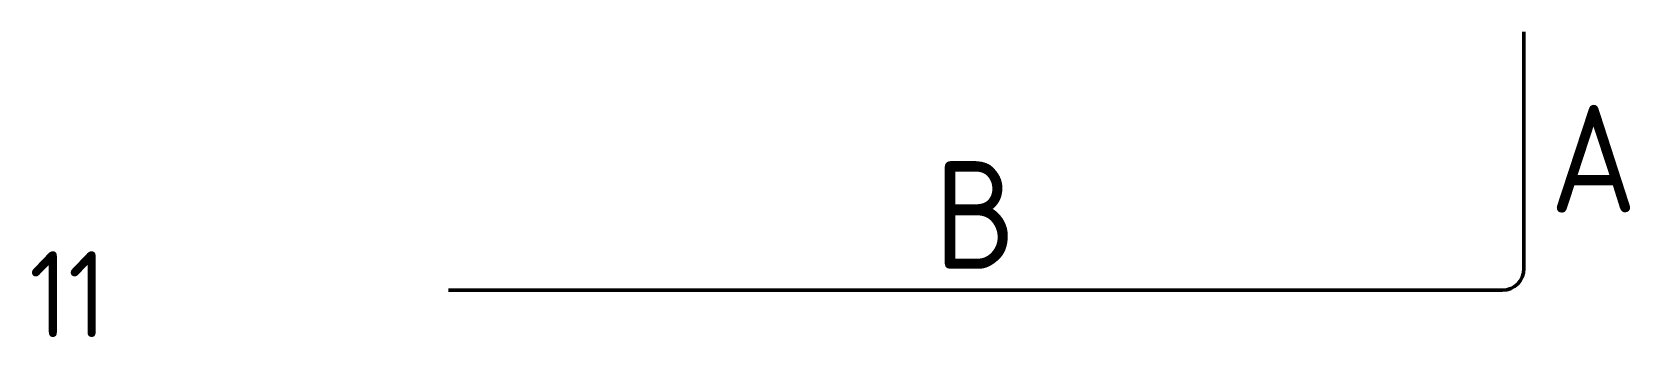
# Model space of a CAD drawing. Extents: x 234218 to 234590, y -39990 to -39919.
import ezdxf
from ezdxf.enums import TextEntityAlignment as Align

# ---------------------------------------------------------------- set-up
doc = ezdxf.new("R2010")
doc.units = 0
doc.layers.add('posedit.mtr.bar', color=7, linetype='Continuous', lineweight=50)
doc.layers.add('posedit.mtr.hidden', color=144, linetype='Continuous', plot=False)
doc.layers.add('posedit.mtr.text', color=3, linetype='Continuous')
doc.styles.add('posedit.ISOCPEUR', font='isocpeur.ttf', dxfattribs={"width": 0.9})

msp = doc.modelspace()

# ---------------------------------------------------------------- linework, layer by layer
at = {"layer": 'posedit.mtr.bar'}
for p, q in [((234564.97, -39974.34), (234564.97, -39919.34)), ((234314.97, -39979.34), (234559.97, -39979.34))]:
    msp.add_line(p, q, dxfattribs=at)
msp.add_arc((234559.97, -39974.34), 5, 270, 0, dxfattribs=at)

# ---------------------------------------------------------------- texts
at = {"layer": 'posedit.mtr.hidden', "color": 144, "style": 'posedit.ISOCPEUR', "width": 0.9}
msp.add_text('11', height=20, dxfattribs=at).set_placement((234217.48, -39990.3))
at = {"layer": 'posedit.mtr.text', "style": 'posedit.ISOCPEUR', "width": 0.9}
msp.add_attdef('A', text='', height=25, dxfattribs=at).set_placement((234570.99, -39948.77), align=Align.MIDDLE_LEFT)
msp.add_attdef('B', text='', height=25, dxfattribs=at).set_placement((234437.47, -39961.84), align=Align.MIDDLE_CENTER)

doc.saveas('drawing.dxf')
